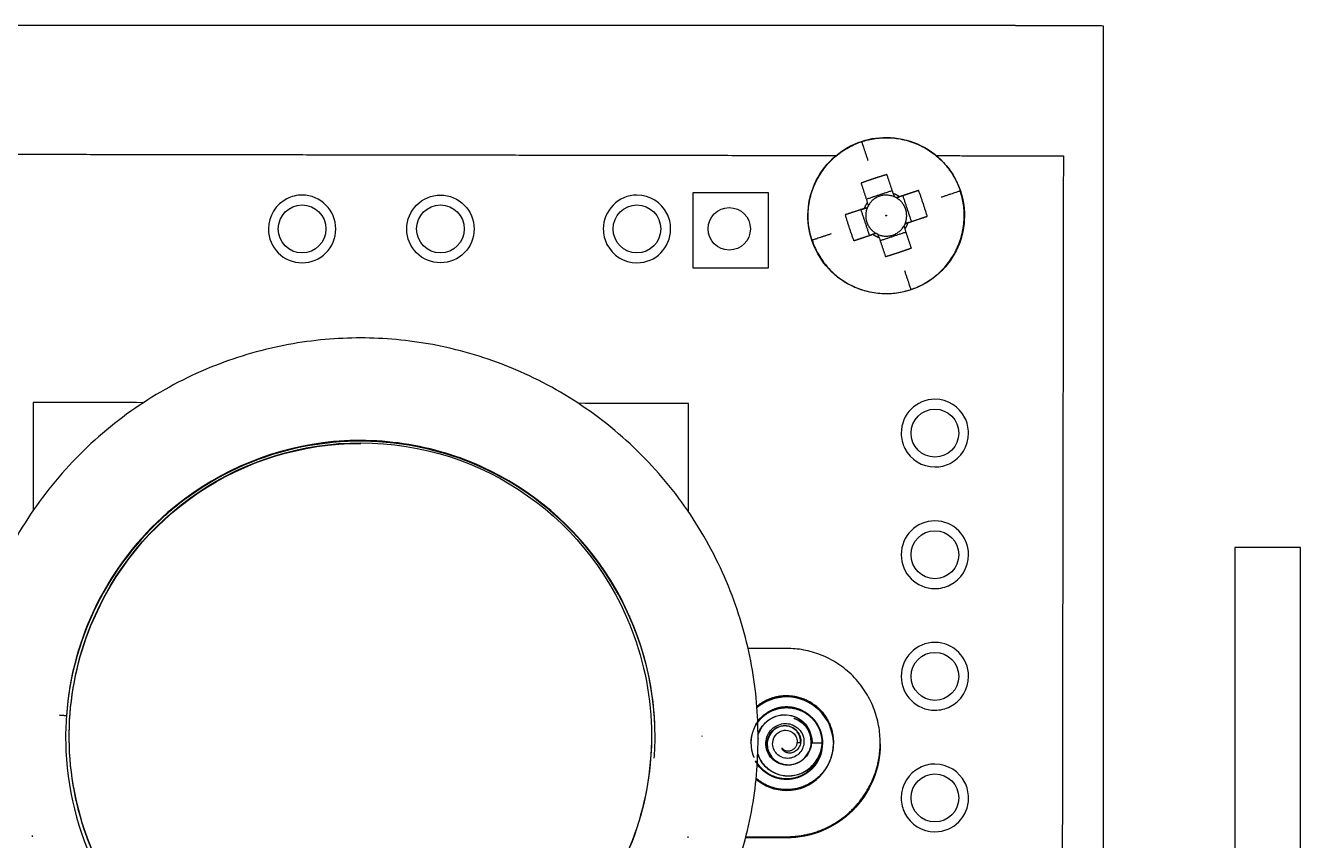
# Model space of a CAD drawing. Header units: millimetres. Extents: x 181 to 381, y 0 to 208.
# Drawn here: x 212.87 to 241.94, y 67.4 to 85.99 of the extents above; entities that cross this region are included whole.
import ezdxf

# ---------------------------------------------------------------- set-up
doc = ezdxf.new("R2010")
doc.units = ezdxf.units.MM
doc.layers.add('Make2D$可见线$曲线', color=7, linetype='Continuous', true_color=0x000000)

msp = doc.modelspace()

# ---------------------------------------------------------------- linework, layer by layer
at = {"layer": 'Make2D$可见线$曲线', "color": 18, "lineweight": -3, "true_color": 0x000000}
for points, degree in [([(235.439, 85.994), (220.497, 85.994), (205.555, 85.994)], 2), ([(237.439, 85.989), (237.439, 69.637), (237.439, 53.284)], 2), ([(209.583, 83.062), (220.467, 83.045), (231.351, 83.028)], 2), ([(233.63, 83.025), (235.081, 83.023), (236.532, 83.02)], 2), ([(236.532, 83.02), (236.511, 69.599), (236.491, 56.177)], 2), ([(219.176, 82.125), (219.051, 82.125), (218.934, 82.095), (218.83, 82.042)], 3), ([(228.086, 82.175), (228.086, 81.606), (228.086, 81.037), (228.086, 80.468)], 3), ([(229.809, 82.175), (229.234, 82.175), (228.66, 82.175), (228.086, 82.175)], 3), ([(229.809, 80.468), (229.809, 81.037), (229.809, 81.606), (229.809, 82.175)], 3), ([(232.039, 82.034), (232.039, 82.034), (232.039, 82.034)], 2), ([(232.04, 82.034), (232.335, 82.132), (232.63, 82.23)], 2), ([(232.654, 82.158), (232.662, 82.134), (232.67, 82.111), (232.678, 82.086)], 3), ([(232.87, 82.11), (232.798, 82.086), (232.725, 82.062)], 2), ([(232.725, 82.062), (232.75, 82.07), (232.773, 82.079), (232.796, 82.087)], 3), ([(233.233, 82.232), (233.051, 82.171), (232.87, 82.11)], 2), ([(232.87, 82.11), (232.968, 81.815), (233.066, 81.521)], 2), ([(231.919, 81.793), (231.737, 81.734), (231.556, 81.675)], 2), ([(231.919, 81.793), (231.991, 81.817), (232.063, 81.841)], 2), ([(232.114, 81.205), (232.016, 81.499), (231.919, 81.793)], 2), ([(231.993, 81.82), (232.016, 81.827), (232.039, 81.834), (232.063, 81.841)], 3), ([(232.087, 81.889), (232.079, 81.914), (232.071, 81.938), (232.064, 81.961)], 3), ([(232.898, 81.423), (232.906, 81.4), (232.914, 81.377), (232.921, 81.355)], 3), ([(232.922, 81.471), (232.994, 81.495), (233.066, 81.519)], 2), ([(232.992, 81.496), (232.969, 81.488), (232.946, 81.48), (232.922, 81.471)], 3), ([(233.066, 81.519), (233.248, 81.58), (233.429, 81.641)], 2), ([(231.752, 81.084), (231.934, 81.144), (232.115, 81.203)], 2), ([(232.26, 81.251), (232.187, 81.227), (232.115, 81.203)], 2), ([(232.26, 81.251), (232.235, 81.244), (232.212, 81.236), (232.189, 81.23)], 3), ([(232.331, 81.159), (232.323, 81.181), (232.315, 81.203), (232.307, 81.227)], 3), ([(232.946, 81.279), (232.651, 81.181), (232.356, 81.083)], 2), ([(228.086, 80.468), (228.66, 80.468), (229.234, 80.468), (229.809, 80.468)], 3), ([(215.558, 77.39), (214.721, 77.391), (213.883, 77.393), (213.046, 77.394)], 3), ([(227.986, 77.371), (227.149, 77.372), (226.311, 77.373), (225.474, 77.375)], 3), ([(234.286, 77.047), (234.159, 77.297), (233.901, 77.468), (233.603, 77.468)], 3), ([(216.108, 74.864), (216.085, 74.845), (216.063, 74.825), (216.041, 74.805)], 3), ([(216.108, 74.88), (216.108, 74.872), (216.108, 74.864)], 2), ([(241.939, 74.088), (241.189, 74.088), (240.439, 74.088)], 2), ([(240.439, 73.819), (240.439, 71.295), (240.439, 68.77)], 2), ([(241.939, 68.77), (241.939, 71.295), (241.939, 73.819)], 2), ([(230.225, 71.784), (229.784, 71.785), (229.344, 71.785)], 2), ([(229.567, 70.119), (229.643, 70.221), (229.741, 70.303), (229.853, 70.36)], 3), ([(229.567, 70.116), (229.643, 70.218), (229.741, 70.301), (229.853, 70.358)], 3), ([(213.802, 70.238), (213.787, 70.035), (213.781, 69.832), (213.785, 69.628)], 3), ([(228.292, 69.791), (228.292, 69.782), (228.292, 69.773)], 2), ([(230.757, 69.793), (230.769, 69.74), (230.774, 69.687), (230.771, 69.632)], 3), ([(230.945, 70.005), (231.005, 69.89), (231.038, 69.762), (231.039, 69.632)], 3), ([(230.945, 70.003), (230.946, 70), (230.948, 69.997), (230.949, 69.994)], 3), ([(230.968, 69.954), (231.013, 69.853), (231.037, 69.744), (231.039, 69.632)], 3), ([(227.206, 69.279), (227.217, 69.438), (227.223, 69.597), (227.224, 69.756)], 3), ([(229.574, 69.727), (229.574, 69.726), (229.574, 69.725)], 2), ([(230.113, 69.507), (230.113, 69.501), (230.117, 69.492), (230.124, 69.482)], 3), ([(230.135, 69.467), (230.132, 69.472), (230.128, 69.477), (230.124, 69.482)], 3), ([(230.461, 69.633), (230.461, 69.634), (230.462, 69.636), (230.462, 69.637)], 3), ([(230.462, 69.637), (230.499, 69.637), (230.537, 69.637)], 2), ([(230.803, 69.632), (230.919, 69.632), (231.034, 69.631)], 2), ([(231.039, 69.629), (231.039, 69.628), (231.039, 69.626), (231.039, 69.625)], 3), ([(231.039, 69.627), (231.039, 69.626), (231.039, 69.626), (231.039, 69.625)], 3), ([(230.679, 69.003), (230.684, 68.989), (230.691, 68.974), (230.698, 68.958)], 3), ([(230.746, 69.001), (230.748, 69.002), (230.749, 69.002), (230.75, 69.003)], 3), ([(230.845, 69.099), (230.845, 69.1), (230.846, 69.101), (230.846, 69.102)], 3), ([(233.603, 69.146), (233.478, 69.146), (233.36, 69.116), (233.256, 69.063)], 3), ([(234.286, 68.725), (234.159, 68.975), (233.901, 69.146), (233.603, 69.146)], 3), ([(240.439, 68.108), (240.439, 55.027), (240.439, 41.946)], 2), ([(241.939, 41.946), (241.939, 55.027), (241.939, 68.108)], 2), ([(213.031, 67.489), (213.031, 67.498), (213.031, 67.507), (213.031, 67.516)], 3), ([(227.971, 67.492), (227.971, 67.484), (227.971, 67.475), (227.971, 67.466)], 3), ([(230.219, 67.462), (229.909, 67.463), (229.599, 67.463), (229.288, 67.464)], 3), ([(229.295, 67.49), (229.603, 67.49), (229.911, 67.489), (230.219, 67.489)], 3)]:
    msp.add_open_spline(points, degree=degree, dxfattribs=at)
for points, weights in [([(235.439, 85.994), (237.439, 85.994), (237.439, 85.989)], [1, 0.707106781187, 1]), ([(231.932, 83.342), (233.619, 83.905), (234.182, 82.218)], [1, 0.707106781187, 1]), ([(230.803, 81.095), (230.244, 82.783), (231.932, 83.342)], [1, 0.707106781186, 1]), ([(231.932, 83.342), (231.945, 83.306), (232.075, 82.914)], [1, 0.816416885674, 1]), ([(232.509, 82.594), (232.36, 82.549), (232.213, 82.5)], [1, 0.999533641525, 1]), ([(232.654, 82.158), (232.581, 82.377), (232.509, 82.594)], [1, 0.999047478807, 0.999999999546]), ([(232.213, 82.5), (232.065, 82.451), (231.919, 82.398)], [1, 0.999533641525, 1]), ([(231.919, 82.398), (231.991, 82.181), (232.064, 81.961)], [1, 0.99904747858, 1]), ([(232.678, 82.086), (232.295, 82.251), (232.087, 81.889)], [1, 0.74642671367, 1]), ([(232.796, 82.087), (232.73, 82.133), (232.654, 82.158)], [1, 0.98858581064, 1]), ([(232.725, 82.062), (232.702, 82.075), (232.678, 82.086)], [1, 0.998360061828, 1]), ([(232.936, 81.804), (232.88, 81.973), (232.725, 82.062)], [1, 0.934458857754, 1]), ([(233.233, 82.232), (233.015, 82.16), (232.796, 82.087)], [1, 0.999047478807, 0.999999999546]), ([(233.053, 79.971), (234.741, 80.53), (234.182, 82.218)], [1, 0.707106781186, 1]), ([(233.429, 81.641), (233.339, 81.939), (233.233, 82.232)], [1, 0.998135001527, 0.999999999111]), ([(234.182, 82.218), (234.144, 82.206), (233.748, 82.075)], [1, 0.816416886144, 1]), ([(231.993, 81.82), (231.773, 81.747), (231.556, 81.675)], [0.999999999546, 0.999047478807, 1]), ([(232.064, 81.961), (232.018, 81.896), (231.993, 81.82)], [1, 0.98858581064, 1]), ([(232.063, 81.841), (231.993, 81.678), (232.049, 81.509)], [1, 0.934458857754, 1]), ([(232.087, 81.889), (232.074, 81.866), (232.063, 81.841)], [1, 0.998360061828, 1]), ([(232.922, 81.471), (232.992, 81.635), (232.936, 81.804)], [1, 0.934458857754, 1]), ([(231.556, 81.675), (231.646, 81.377), (231.752, 81.084)], [0.999999999111, 0.998135001527, 1]), ([(232.049, 81.509), (232.105, 81.34), (232.26, 81.251)], [1, 0.934458857754, 1]), ([(232.307, 81.227), (232.69, 81.062), (232.898, 81.423)], [1, 0.74642671367, 1]), ([(232.922, 81.471), (232.911, 81.447), (232.898, 81.423)], [1, 0.998360061828, 1]), ([(232.921, 81.355), (232.967, 81.42), (232.992, 81.496)], [1, 0.98858581064, 1]), ([(232.992, 81.496), (233.212, 81.569), (233.429, 81.641)], [0.999999999546, 0.999047478807, 1]), ([(231.237, 81.24), (230.841, 81.109), (230.803, 81.095)], [1, 0.816416886144, 1]), ([(231.752, 81.084), (231.97, 81.157), (232.189, 81.23)], [1, 0.999047478807, 0.999999999546]), ([(232.189, 81.23), (232.255, 81.183), (232.331, 81.159)], [1, 0.98858581064, 1]), ([(232.307, 81.227), (232.283, 81.238), (232.26, 81.251)], [1, 0.998360061828, 1]), ([(232.331, 81.159), (232.404, 80.939), (232.476, 80.722)], [1, 0.99904747858, 1]), ([(233.066, 80.918), (232.994, 81.135), (232.921, 81.355)], [1, 0.99904747858, 1]), ([(230.803, 81.095), (231.366, 79.408), (233.053, 79.971)], [1, 0.707106781187, 1]), ([(232.476, 80.722), (232.625, 80.767), (232.772, 80.816)], [1, 0.999533641525, 1]), ([(232.772, 80.816), (232.92, 80.865), (233.066, 80.918)], [1, 0.999533641525, 1]), ([(232.91, 80.402), (233.041, 80.009), (233.053, 79.971)], [1, 0.816416886144, 1]), ([(240.439, 74.088), (240.439, 74.088), (240.439, 73.819)], [1, 0.930347796207, 1]), ([(241.939, 73.819), (241.939, 74.088), (241.939, 74.088)], [1, 0.930347796207, 1]), ([(232.356, 69.633), (232.36, 71.78), (230.225, 71.784)], [1, 0.707115128497, 1]), ([(213.642, 70.266), (213.801, 70.254), (213.801, 70.254)], [1, 0.499337963766, 1]), ([(229.41, 69.615), (229.411, 69.448), (229.477, 69.295)], [0.998671210997, 0.968233230336, 0.977827767251]), ([(230.537, 69.637), (230.542, 69.637), (230.542, 69.637)], [1, 0.831469612299, 1]), ([(231.034, 69.632), (231.034, 69.632), (231.034, 69.631)], [0.997486144786, 0.99753718045, 0.997588334734]), ([(231.034, 69.631), (231.034, 69.632), (231.034, 69.632)], [0.998044722134, 0.997992943001, 0.99794128294]), ([(231.034, 69.631), (231.039, 69.631), (231.039, 69.631)], [1, 0.831469612303, 1]), ([(231.039, 69.631), (231.039, 69.631), (231.034, 69.631)], [0.999944886624, 0.831497173498, 1]), ([(230.836, 69.079), (230.732, 68.959), (230.591, 68.887)], [0.988536453704, 0.966796134016, 0.981389946766]), ([(240.439, 68.77), (240.439, 68.502), (240.439, 68.108)], [1, 0.930347808363, 1]), ([(241.939, 68.108), (241.939, 68.502), (241.939, 68.77)], [1, 0.930347808363, 1])]:
    msp.add_rational_spline(points, weights, degree=2, dxfattribs=at)
for points, knots in [([(230.799, 81.094), (230.728, 81.307), (230.698, 81.532), (230.711, 81.757), (230.724, 82), (230.788, 82.238), (230.897, 82.456), (231.006, 82.674), (231.159, 82.867), (231.346, 83.024), (231.518, 83.169), (231.716, 83.279), (231.93, 83.35), (232.143, 83.421), (232.368, 83.451), (232.593, 83.438), (232.836, 83.425), (233.074, 83.361), (233.292, 83.252), (233.51, 83.143), (233.703, 82.99), (233.86, 82.803), (234.005, 82.631), (234.115, 82.433), (234.186, 82.219)], [0, 0, 0, 0, 0.676776, 0.676776, 0.676776, 1.410823, 1.410823, 1.410823, 2.14487, 2.14487, 2.14487, 2.821646, 2.821646, 2.821646, 3.498421, 3.498421, 3.498421, 4.232468, 4.232468, 4.232468, 4.966516, 4.966516, 4.966516, 5.643291, 5.643291, 5.643291, 5.643291]), ([(218.83, 82.042), (218.58, 81.914), (218.408, 81.653), (218.408, 81.352), (218.408, 80.926), (218.752, 80.58), (219.176, 80.58), (219.6, 80.58), (219.944, 80.926), (219.944, 81.352), (219.944, 81.779), (219.6, 82.125), (219.176, 82.125)], [0.367387, 0.367387, 0.367387, 0.367387, 1.250011, 1.250011, 1.250011, 2.500022, 2.500022, 2.500022, 3.750033, 3.750033, 3.750033, 5.000044, 5.000044, 5.000044, 5.000044]), ([(222.33, 82.125), (221.906, 82.125), (221.562, 81.779), (221.562, 81.352), (221.562, 80.926), (221.906, 80.58), (222.33, 80.58), (222.754, 80.58), (223.098, 80.926), (223.098, 81.352), (223.098, 81.779), (222.754, 82.125), (222.33, 82.125)], [0, 0, 0, 0, 1.250011, 1.250011, 1.250011, 2.500022, 2.500022, 2.500022, 3.750033, 3.750033, 3.750033, 5.000044, 5.000044, 5.000044, 5.000044]), ([(227.494, 81.704), (227.367, 81.954), (227.109, 82.125), (226.811, 82.125), (226.387, 82.125), (226.043, 81.779), (226.043, 81.352), (226.043, 81.225), (226.073, 81.106), (226.127, 81)], [-0.878604, -0.878604, -0.878604, -0.878604, 0, 0, 0, 1.250011, 1.250011, 1.250011, 1.621418, 1.621418, 1.621418, 1.621418]), ([(234.186, 82.219), (234.257, 82.006), (234.287, 81.781), (234.274, 81.557), (234.261, 81.313), (234.197, 81.075), (234.088, 80.857), (233.979, 80.639), (233.826, 80.446), (233.639, 80.289), (233.467, 80.144), (233.269, 80.034), (233.055, 79.963), (232.842, 79.892), (232.617, 79.862), (232.393, 79.875), (232.149, 79.888), (231.911, 79.952), (231.693, 80.061), (231.475, 80.17), (231.282, 80.323), (231.125, 80.51), (230.98, 80.682), (230.87, 80.88), (230.799, 81.094)], [0, 0, 0, 0, 0.676776, 0.676776, 0.676776, 1.410823, 1.410823, 1.410823, 2.14487, 2.14487, 2.14487, 2.821646, 2.821646, 2.821646, 3.498421, 3.498421, 3.498421, 4.232468, 4.232468, 4.232468, 4.966516, 4.966516, 4.966516, 5.643291, 5.643291, 5.643291, 5.643291]), ([(219.176, 81.9), (218.876, 81.9), (218.632, 81.654), (218.632, 81.352), (218.632, 81.05), (218.876, 80.805), (219.176, 80.805), (219.476, 80.805), (219.72, 81.05), (219.72, 81.352), (219.72, 81.654), (219.476, 81.9), (219.176, 81.9)], [0, 0, 0, 0, 0.885748, 0.885748, 0.885748, 1.771496, 1.771496, 1.771496, 2.657244, 2.657244, 2.657244, 3.542992, 3.542992, 3.542992, 3.542992]), ([(222.33, 81.9), (222.03, 81.9), (221.786, 81.654), (221.786, 81.352), (221.786, 81.05), (222.03, 80.805), (222.33, 80.805), (222.63, 80.805), (222.874, 81.05), (222.874, 81.352), (222.874, 81.654), (222.63, 81.9), (222.33, 81.9)], [0, 0, 0, 0, 0.885748, 0.885748, 0.885748, 1.771496, 1.771496, 1.771496, 2.657244, 2.657244, 2.657244, 3.542992, 3.542992, 3.542992, 3.542992]), ([(226.127, 81), (226.254, 80.751), (226.513, 80.58), (226.811, 80.58), (227.234, 80.58), (227.578, 80.926), (227.578, 81.352), (227.578, 81.479), (227.548, 81.599), (227.494, 81.704)], [1.621418, 1.621418, 1.621418, 1.621418, 2.500022, 2.500022, 2.500022, 3.750033, 3.750033, 3.750033, 4.12144, 4.12144, 4.12144, 4.12144]), ([(226.811, 81.9), (226.51, 81.9), (226.267, 81.654), (226.267, 81.352), (226.267, 81.05), (226.51, 80.805), (226.811, 80.805), (227.111, 80.805), (227.354, 81.05), (227.354, 81.352), (227.354, 81.654), (227.111, 81.9), (226.811, 81.9)], [0, 0, 0, 0, 0.885748, 0.885748, 0.885748, 1.771496, 1.771496, 1.771496, 2.657244, 2.657244, 2.657244, 3.542992, 3.542992, 3.542992, 3.542992]), ([(228.433, 81.355), (228.433, 81.088), (228.649, 80.871), (228.914, 80.871), (229.18, 80.871), (229.395, 81.088), (229.395, 81.355), (229.395, 81.622), (229.18, 81.839), (228.914, 81.839), (228.649, 81.839), (228.433, 81.622), (228.433, 81.355)], [0, 0, 0, 0, 0.782679, 0.782679, 0.782679, 1.565358, 1.565358, 1.565358, 2.348038, 2.348038, 2.348038, 3.130717, 3.130717, 3.130717, 3.130717]), ([(213.046, 77.394), (213.046, 77.322), (213.046, 77.251), (213.046, 77.179), (213.045, 76.429), (213.044, 75.679), (213.042, 74.929)], [20.794573, 20.794573, 20.794573, 20.794573, 20.994573, 20.994573, 20.994573, 23.090065, 23.090065, 23.090065, 23.090065]), ([(227.982, 74.904), (227.983, 75.655), (227.985, 76.405), (227.986, 77.156), (227.986, 77.227), (227.986, 77.299), (227.986, 77.371)], [11.903115, 11.903115, 11.903115, 11.903115, 13.999949, 13.999949, 13.999949, 14.199949, 14.199949, 14.199949, 14.199949]), ([(233.603, 77.468), (233.179, 77.468), (232.835, 77.122), (232.835, 76.695), (232.835, 76.569), (232.865, 76.449), (232.919, 76.344)], [0, 0, 0, 0, 1.250011, 1.250011, 1.250011, 1.621418, 1.621418, 1.621418, 1.621418]), ([(233.603, 77.243), (233.302, 77.243), (233.059, 76.998), (233.059, 76.695), (233.059, 76.393), (233.302, 76.148), (233.603, 76.148), (233.903, 76.148), (234.147, 76.393), (234.147, 76.695), (234.147, 76.998), (233.903, 77.243), (233.603, 77.243)], [0, 0, 0, 0, 0.885748, 0.885748, 0.885748, 1.771496, 1.771496, 1.771496, 2.657244, 2.657244, 2.657244, 3.542992, 3.542992, 3.542992, 3.542992]), ([(233.949, 76.006), (234.199, 76.133), (234.37, 76.394), (234.37, 76.695), (234.37, 76.822), (234.34, 76.942), (234.286, 77.047)], [2.867409, 2.867409, 2.867409, 2.867409, 3.750033, 3.750033, 3.750033, 4.12144, 4.12144, 4.12144, 4.12144]), ([(214.209, 67.666), (213.703, 69.188), (213.758, 70.831), (215.386, 74.84), (217.808, 76.476), (220.514, 76.474)], [40.435415, 40.435415, 40.435415, 40.435415, 44.968733, 44.968733, 52.668739, 52.668739, 52.668739, 52.668739]), ([(214.208, 67.654), (213.703, 69.176), (213.758, 70.819), (215.386, 74.827), (217.807, 76.464), (220.514, 76.461)], [40.435415, 40.435415, 40.435415, 40.435415, 44.968733, 44.968733, 52.668739, 52.668739, 52.668739, 52.668739]), ([(227.224, 69.756), (227.228, 71.011), (226.516, 73.52), (224.092, 75.737), (221.627, 76.528), (218.975, 76.587), (217.099, 75.746), (216.108, 74.881), (214.771, 73.728), (213.921, 72.021), (213.802, 70.254)], [20.549731, 20.549731, 20.549731, 20.549731, 24.11291, 27.676089, 29.54957, 31.423051, 35.170012, 35.170012, 35.170012, 40.196165, 40.196165, 40.196165, 40.196165]), ([(220.514, 76.474), (223.314, 76.471), (225.782, 74.727), (227.306, 70.517), (227.271, 68.793), (224.307, 61.523), (216.159, 61.793), (214.209, 67.666)], [12.233324, 12.233324, 12.233324, 12.233324, 19.678115, 19.678115, 24.072632, 24.072632, 40.435415, 40.435415, 40.435415, 40.435415]), ([(227.221, 69.938), (227.202, 70.664), (226.915, 72.176), (225.742, 74.205), (223.897, 75.751), (221.497, 76.606), (218.79, 76.494), (216.986, 75.597), (216.187, 74.933), (216.108, 74.864)], [20.087573, 20.087573, 20.087573, 20.087573, 22.08552, 24.265061, 26.444602, 28.624143, 31.202417, 33.78069, 34.069178, 34.069178, 34.069178, 34.069178]), ([(232.919, 76.344), (233.046, 76.094), (233.305, 75.923), (233.603, 75.923), (233.727, 75.923), (233.845, 75.953), (233.949, 76.006)], [1.621418, 1.621418, 1.621418, 1.621418, 2.500022, 2.500022, 2.500022, 2.867409, 2.867409, 2.867409, 2.867409]), ([(216.041, 74.805), (215.445, 74.272), (214.359, 72.883), (213.867, 71.173), (213.802, 70.238)], [34.151297, 34.151297, 34.151297, 34.151297, 36.358964, 38.937237, 38.937237, 38.937237, 38.937237]), ([(233.603, 74.694), (233.179, 74.694), (232.835, 74.348), (232.835, 73.921), (232.835, 73.495), (233.179, 73.149), (233.603, 73.149), (233.727, 73.149), (233.845, 73.179), (233.949, 73.232)], [0, 0, 0, 0, 1.250011, 1.250011, 1.250011, 2.500022, 2.500022, 2.500022, 2.867409, 2.867409, 2.867409, 2.867409]), ([(233.603, 74.469), (233.302, 74.469), (233.059, 74.224), (233.059, 73.921), (233.059, 73.619), (233.302, 73.374), (233.603, 73.374), (233.903, 73.374), (234.147, 73.619), (234.147, 73.921), (234.147, 74.224), (233.903, 74.469), (233.603, 74.469)], [0, 0, 0, 0, 0.885748, 0.885748, 0.885748, 1.771496, 1.771496, 1.771496, 2.657244, 2.657244, 2.657244, 3.542992, 3.542992, 3.542992, 3.542992]), ([(233.949, 73.232), (234.199, 73.359), (234.37, 73.62), (234.37, 73.921), (234.37, 74.348), (234.027, 74.694), (233.603, 74.694)], [2.867409, 2.867409, 2.867409, 2.867409, 3.750033, 3.750033, 3.750033, 5.000044, 5.000044, 5.000044, 5.000044]), ([(233.603, 71.92), (233.179, 71.92), (232.835, 71.574), (232.835, 71.147), (232.835, 70.721), (233.179, 70.375), (233.603, 70.375), (233.727, 70.375), (233.845, 70.405), (233.949, 70.458)], [0, 0, 0, 0, 1.250011, 1.250011, 1.250011, 2.500022, 2.500022, 2.500022, 2.867409, 2.867409, 2.867409, 2.867409]), ([(233.949, 70.458), (234.199, 70.585), (234.37, 70.846), (234.37, 71.147), (234.37, 71.574), (234.027, 71.92), (233.603, 71.92)], [2.867409, 2.867409, 2.867409, 2.867409, 3.750033, 3.750033, 3.750033, 5.000044, 5.000044, 5.000044, 5.000044]), ([(233.603, 71.695), (233.302, 71.695), (233.059, 71.45), (233.059, 71.147), (233.059, 70.845), (233.302, 70.6), (233.603, 70.6), (233.903, 70.6), (234.147, 70.845), (234.147, 71.147), (234.147, 71.45), (233.903, 71.695), (233.603, 71.695)], [0, 0, 0, 0, 0.885748, 0.885748, 0.885748, 1.771496, 1.771496, 1.771496, 2.657244, 2.657244, 2.657244, 3.542992, 3.542992, 3.542992, 3.542992]), ([(231.289, 69.635), (231.28, 70.22), (230.807, 70.692), (230.224, 70.693), (229.967, 70.693), (229.731, 70.602), (229.547, 70.45)], [0.017834, 0.017834, 0.017834, 0.017834, 1.737739, 1.737739, 1.737739, 2.494589, 2.494589, 2.494589, 2.494589]), ([(231.289, 69.635), (231.276, 70.216), (230.804, 70.683), (230.224, 70.684), (229.967, 70.684), (229.732, 70.593), (229.548, 70.442)], [0.0265, 0.0265, 0.0265, 0.0265, 1.737736, 1.737736, 1.737736, 2.493634, 2.493634, 2.493634, 2.493634]), ([(231.289, 69.635), (231.272, 70.213), (230.802, 70.676), (230.224, 70.677), (229.968, 70.677), (229.732, 70.587), (229.548, 70.436)], [0.033123, 0.033123, 0.033123, 0.033123, 1.737736, 1.737736, 1.737736, 2.493307, 2.493307, 2.493307, 2.493307]), ([(229.513, 70.03), (229.527, 70.056), (229.544, 70.081), (229.561, 70.106), (229.638, 70.211), (229.738, 70.297), (229.853, 70.355)], [8.3496936, 8.3496936, 8.3496936, 8.3496936, 8.440888, 8.440888, 8.440888, 8.837926, 8.837926, 8.837926, 8.837926]), ([(229.513, 70.028), (229.528, 70.054), (229.544, 70.079), (229.561, 70.103), (229.638, 70.209), (229.738, 70.294), (229.853, 70.353)], [3.0749573, 3.0749573, 3.0749573, 3.0749573, 3.1660438, 3.1660438, 3.1660438, 3.5630818, 3.5630818, 3.5630818, 3.5630818]), ([(229.567, 70.121), (229.668, 70.257), (229.809, 70.359), (229.97, 70.412), (230.135, 70.465), (230.311, 70.465), (230.475, 70.411), (230.64, 70.357), (230.783, 70.252), (230.884, 70.112), (230.984, 69.972), (231.039, 69.804), (231.039, 69.632)], [24.274646, 24.274646, 24.274646, 24.274646, 24.792471, 24.792471, 24.792471, 25.318551, 25.318551, 25.318551, 25.845603, 25.845603, 25.845603, 26.370838, 26.370838, 26.370838, 26.370838]), ([(230.313, 70.444), (230.368, 70.438), (230.422, 70.426), (230.475, 70.409), (230.64, 70.355), (230.783, 70.25), (230.884, 70.11), (230.984, 69.97), (231.038, 69.803), (231.039, 69.632)], [19.873401, 19.873401, 19.873401, 19.873401, 20.043706, 20.043706, 20.043706, 20.570759, 20.570759, 20.570759, 21.093338, 21.093338, 21.093338, 21.093338]), ([(230.313, 70.442), (230.368, 70.435), (230.422, 70.424), (230.475, 70.406), (230.64, 70.352), (230.783, 70.247), (230.884, 70.107), (230.983, 69.968), (231.038, 69.802), (231.039, 69.632)], [14.598557, 14.598557, 14.598557, 14.598557, 14.768862, 14.768862, 14.768862, 15.295915, 15.295915, 15.295915, 15.816065, 15.816065, 15.816065, 15.816065]), ([(230.313, 70.439), (230.368, 70.433), (230.422, 70.421), (230.475, 70.403), (230.64, 70.35), (230.783, 70.245), (230.884, 70.104), (230.901, 70.081), (230.916, 70.057), (230.93, 70.032)], [9.3237126, 9.3237126, 9.3237126, 9.3237126, 9.4940181, 9.4940181, 9.4940181, 10.0210707, 10.0210707, 10.0210707, 10.1089587, 10.1089587, 10.1089587, 10.1089587]), ([(230.313, 70.436), (230.368, 70.43), (230.422, 70.418), (230.475, 70.401), (230.64, 70.347), (230.783, 70.242), (230.884, 70.102), (230.9, 70.079), (230.915, 70.057), (230.928, 70.033)], [4.0488684, 4.0488684, 4.0488684, 4.0488684, 4.2191739, 4.2191739, 4.2191739, 4.7462265, 4.7462265, 4.7462265, 4.8297495, 4.8297495, 4.8297495, 4.8297495]), ([(229.574, 69.845), (229.581, 69.862), (229.588, 69.879), (229.596, 69.896), (229.635, 69.975), (229.688, 70.047), (229.754, 70.106), (229.819, 70.163), (229.894, 70.207), (229.975, 70.236), (230.054, 70.263), (230.139, 70.275), (230.223, 70.269), (230.304, 70.264), (230.385, 70.242), (230.458, 70.206), (230.53, 70.171), (230.594, 70.121), (230.646, 70.061), (230.698, 70.002), (230.737, 69.933), (230.762, 69.859), (230.786, 69.787), (230.796, 69.71), (230.79, 69.634), (230.785, 69.56), (230.765, 69.487), (230.732, 69.421), (230.7, 69.357), (230.656, 69.299), (230.601, 69.252), (230.549, 69.207), (230.487, 69.171), (230.421, 69.15), (230.357, 69.129), (230.288, 69.12), (230.221, 69.126), (230.156, 69.131), (230.091, 69.149), (230.033, 69.18), (229.977, 69.209), (229.926, 69.249), (229.885, 69.298), (229.845, 69.345), (229.815, 69.401), (229.797, 69.46), (229.779, 69.517), (229.772, 69.577), (229.777, 69.637)], [2.633337, 2.633337, 2.633337, 2.633337, 2.690009, 2.690009, 2.690009, 2.958502, 2.958502, 2.958502, 3.220316, 3.220316, 3.220316, 3.475695, 3.475695, 3.475695, 3.725071, 3.725071, 3.725071, 3.968802, 3.968802, 3.968802, 4.206974, 4.206974, 4.206974, 4.439365, 4.439365, 4.439365, 4.665595, 4.665595, 4.665595, 4.885355, 4.885355, 4.885355, 5.098584, 5.098584, 5.098584, 5.305496, 5.305496, 5.305496, 5.506444, 5.506444, 5.506444, 5.701711, 5.701711, 5.701711, 5.891353, 5.891353, 5.891353, 6.075186, 6.075186, 6.075186, 6.075186]), ([(229.782, 69.637), (229.777, 69.579), (229.783, 69.519), (229.819, 69.404), (229.849, 69.349), (229.928, 69.254), (229.978, 69.214), (230.092, 69.155), (230.155, 69.136), (230.287, 69.126), (230.354, 69.133), (230.483, 69.176), (230.545, 69.21), (230.651, 69.302), (230.695, 69.359), (230.76, 69.488), (230.78, 69.56), (230.791, 69.708), (230.781, 69.785), (230.733, 69.929), (230.694, 69.998), (230.592, 70.116), (230.528, 70.166), (230.384, 70.237), (230.305, 70.259), (230.141, 70.269), (230.057, 70.258), (229.898, 70.203), (229.823, 70.16), (229.693, 70.045), (229.64, 69.974), (229.591, 69.873), (229.582, 69.852), (229.574, 69.83)], [0, 0, 0, 0, 0.60564, 0.60564, 1.211279, 1.211279, 1.816919, 1.816919, 2.422559, 2.422559, 3.028199, 3.028199, 3.633838, 3.633838, 4.239478, 4.239478, 4.845118, 4.845118, 5.450757, 5.450757, 6.056397, 6.056397, 6.662037, 6.662037, 7.267677, 7.267677, 7.873316, 7.873316, 8.478956, 8.478956, 9.084596, 9.084596, 9.241778, 9.241778, 9.241778, 9.241778]), ([(229.75, 69.635), (229.753, 69.693), (229.766, 69.749), (229.813, 69.854), (229.846, 69.902), (229.927, 69.982), (229.975, 70.015), (230.08, 70.059), (230.137, 70.071), (230.203, 70.071), (230.213, 70.071), (230.222, 70.07)], [-3.39227, -3.39227, -3.39227, -3.39227, -2.968236, -2.968236, -2.544202, -2.544202, -2.120168, -2.120168, -1.696135, -1.696135, -1.624283, -1.624283, -1.624283, -1.624283]), ([(230.222, 70.07), (230.269, 70.068), (230.316, 70.057), (230.412, 70.018), (230.46, 69.985), (230.539, 69.904), (230.571, 69.855), (230.611, 69.749), (230.62, 69.692), (230.616, 69.635)], [-1.624283, -1.624283, -1.624283, -1.624283, -1.272101, -1.272101, -0.848067, -0.848067, -0.424034, -0.424034, 0, 0, 0, 0]), ([(230.385, 70.192), (230.429, 70.178), (230.471, 70.159), (230.541, 70.116), (230.57, 70.094), (230.623, 70.045), (230.646, 70.018), (230.71, 69.93), (230.741, 69.864), (230.757, 69.793)], [0.730802, 0.730802, 0.730802, 0.730802, 1.072261, 1.072261, 1.340327, 1.340327, 1.608392, 1.608392, 2.144522, 2.144522, 2.144522, 2.144522]), ([(229.777, 69.637), (229.788, 69.75), (229.843, 69.858), (229.93, 69.931), (229.971, 69.965), (230.019, 69.991), (230.07, 70.007), (230.119, 70.021), (230.171, 70.027), (230.222, 70.021), (230.318, 70.011), (230.41, 69.962), (230.47, 69.886), (230.525, 69.817), (230.553, 69.725), (230.542, 69.637)], [0, 0, 0, 0, 0.355516, 0.355516, 0.355516, 0.520558, 0.520558, 0.520558, 0.679432, 0.679432, 0.679432, 0.985217, 0.985217, 0.985217, 1.26774, 1.26774, 1.26774, 1.26774]), ([(230.537, 69.637), (230.547, 69.72), (230.523, 69.811), (230.41, 69.955), (230.321, 70.006), (230.173, 70.021), (230.121, 70.017), (230.023, 69.987), (229.975, 69.962), (229.851, 69.859), (229.793, 69.753), (229.782, 69.637)], [-3.041365, -3.041365, -3.041365, -3.041365, -2.281023, -2.281023, -1.520682, -1.520682, -1.140512, -1.140512, -0.760341, -0.760341, 0, 0, 0, 0]), ([(229.905, 69.637), (229.91, 69.712), (229.943, 69.783), (230.023, 69.861), (230.054, 69.882), (230.122, 69.91), (230.159, 69.918), (230.268, 69.919), (230.342, 69.889), (230.417, 69.81), (230.437, 69.778), (230.461, 69.71), (230.465, 69.673), (230.462, 69.637)], [-2.2836, -2.2836, -2.2836, -2.2836, -1.7127, -1.7127, -1.42725, -1.42725, -1.1418, -1.1418, -0.5709, -0.5709, -0.28545, -0.28545, 0, 0, 0, 0]), ([(213.785, 69.628), (213.803, 68.613), (214.19, 67.055), (215.063, 65.742), (215.421, 65.325)], [0.558413, 0.558413, 0.558413, 0.558413, 3.350274, 4.867507, 4.867507, 4.867507, 4.867507]), ([(227.138, 69.581), (227.114, 68.784), (226.949, 67.991), (224.306, 61.51), (216.159, 61.781), (214.208, 67.654)], [21.933103, 21.933103, 21.933103, 21.933103, 24.072632, 24.072632, 40.435415, 40.435415, 40.435415, 40.435415]), ([(231.039, 69.631), (231.039, 69.63), (231.039, 69.629), (231.039, 69.629), (231.039, 69.455), (230.984, 69.286), (230.882, 69.146), (230.781, 69.006), (230.638, 68.901), (230.473, 68.848), (230.309, 68.795), (230.132, 68.795), (229.968, 68.849), (229.804, 68.903), (229.661, 69.008), (229.56, 69.149), (229.543, 69.171), (229.528, 69.195), (229.515, 69.219)], [26.372388, 26.372388, 26.372388, 26.372388, 26.374221, 26.374221, 26.374221, 26.902833, 26.902833, 26.902833, 27.429878, 27.429878, 27.429878, 27.955958, 27.955958, 27.955958, 28.483016, 28.483016, 28.483016, 28.567725, 28.567725, 28.567725, 28.567725]), ([(231.039, 69.624), (231.039, 69.624), (231.039, 69.624), (231.039, 69.624), (231.039, 69.45), (230.984, 69.281), (230.882, 69.141), (230.781, 69.001), (230.638, 68.896), (230.473, 68.843), (230.309, 68.789), (230.132, 68.79), (229.968, 68.844), (229.804, 68.898), (229.661, 69.003), (229.56, 69.143), (229.544, 69.165), (229.53, 69.188), (229.516, 69.21)], [15.823965, 15.823965, 15.823965, 15.823965, 15.824533, 15.824533, 15.824533, 16.353145, 16.353145, 16.353145, 16.880189, 16.880189, 16.880189, 17.40627, 17.40627, 17.40627, 17.933328, 17.933328, 17.933328, 18.014621, 18.014621, 18.014621, 18.014621]), ([(231.039, 69.624), (231.038, 69.451), (230.984, 69.283), (230.882, 69.143), (230.781, 69.003), (230.638, 68.899), (230.473, 68.845), (230.309, 68.792), (230.132, 68.792), (229.968, 68.846), (229.804, 68.901), (229.661, 69.006), (229.56, 69.146), (229.545, 69.167), (229.53, 69.189), (229.517, 69.211)], [21.101449, 21.101449, 21.101449, 21.101449, 21.627989, 21.627989, 21.627989, 22.155034, 22.155034, 22.155034, 22.681114, 22.681114, 22.681114, 23.208172, 23.208172, 23.208172, 23.287134, 23.287134, 23.287134, 23.287134]), ([(229.527, 68.804), (229.713, 68.643), (229.955, 68.546), (230.22, 68.545), (230.807, 68.544), (231.283, 69.019), (231.289, 69.608)], [4.431782, 4.431782, 4.431782, 4.431782, 5.213214, 5.213214, 5.213214, 6.941854, 6.941854, 6.941854, 6.941854]), ([(231.039, 69.624), (231.039, 69.622), (231.039, 69.62), (231.039, 69.618), (231.039, 69.445), (230.984, 69.276), (230.882, 69.135), (230.781, 68.995), (230.638, 68.891), (230.473, 68.838), (230.309, 68.784), (230.132, 68.785), (229.968, 68.839), (229.804, 68.893), (229.661, 68.998), (229.56, 69.138), (229.558, 69.14), (229.557, 69.143), (229.555, 69.145)], [5.26903, 5.26903, 5.26903, 5.26903, 5.274844, 5.274844, 5.274844, 5.803457, 5.803457, 5.803457, 6.330501, 6.330501, 6.330501, 6.856581, 6.856581, 6.856581, 7.38364, 7.38364, 7.38364, 7.391586, 7.391586, 7.391586, 7.391586]), ([(231.039, 69.624), (231.039, 69.623), (231.039, 69.622), (231.039, 69.621), (231.039, 69.448), (230.984, 69.278), (230.882, 69.138), (230.781, 68.998), (230.638, 68.894), (230.473, 68.84), (230.309, 68.787), (230.132, 68.787), (229.968, 68.841), (229.804, 68.895), (229.661, 69), (229.56, 69.141), (229.558, 69.143), (229.557, 69.145), (229.555, 69.147)], [10.546529, 10.546529, 10.546529, 10.546529, 10.549688, 10.549688, 10.549688, 11.078301, 11.078301, 11.078301, 11.605345, 11.605345, 11.605345, 12.131425, 12.131425, 12.131425, 12.658484, 12.658484, 12.658484, 12.666141, 12.666141, 12.666141, 12.666141]), ([(231.039, 69.616), (231.039, 69.442), (230.984, 69.273), (230.882, 69.133), (230.781, 68.993), (230.638, 68.888), (230.473, 68.835), (230.309, 68.782), (230.132, 68.782), (229.968, 68.836), (229.804, 68.89), (229.661, 68.995), (229.56, 69.136), (229.558, 69.138), (229.557, 69.14), (229.555, 69.142)], [0, 0, 0, 0, 0.528613, 0.528613, 0.528613, 1.055657, 1.055657, 1.055657, 1.581737, 1.581737, 1.581737, 2.108795, 2.108795, 2.108795, 2.117032, 2.117032, 2.117032, 2.117032]), ([(229.567, 69.376), (229.569, 69.372), (229.57, 69.368), (229.602, 69.276), (229.65, 69.194), (229.775, 69.052), (229.853, 68.993), (230.026, 68.909), (230.122, 68.884), (230.319, 68.873), (230.419, 68.887), (230.608, 68.954), (230.697, 69.007), (230.849, 69.145), (230.912, 69.23), (231.002, 69.42), (231.029, 69.524), (231.034, 69.631)], [10.267776, 10.267776, 10.267776, 10.267776, 10.295875, 10.295875, 10.901515, 10.901515, 11.507155, 11.507155, 12.112794, 12.112794, 12.718434, 12.718434, 13.324074, 13.324074, 13.929714, 13.929714, 14.535353, 14.535353, 14.535353, 14.535353]), ([(231.039, 69.631), (231.034, 69.525), (231.008, 69.419), (230.962, 69.323), (230.917, 69.228), (230.854, 69.143), (230.777, 69.073), (230.701, 69.004), (230.612, 68.95), (230.516, 68.916), (230.421, 68.883), (230.32, 68.868), (230.221, 68.873), (230.123, 68.879), (230.026, 68.904), (229.938, 68.946), (229.851, 68.988), (229.773, 69.047), (229.709, 69.119), (229.646, 69.19), (229.598, 69.273), (229.567, 69.362)], [0, 0, 0, 0, 0.324088, 0.324088, 0.324088, 0.641497, 0.641497, 0.641497, 0.952099, 0.952099, 0.952099, 1.256169, 1.256169, 1.256169, 1.554217, 1.554217, 1.554217, 1.846679, 1.846679, 1.846679, 2.133494, 2.133494, 2.133494, 2.133494]), ([(230.418, 69.149), (230.364, 69.13), (230.307, 69.12), (230.184, 69.119), (230.116, 69.132), (229.993, 69.183), (229.936, 69.221), (229.866, 69.293), (229.844, 69.319), (229.808, 69.376), (229.793, 69.406), (229.757, 69.5), (229.746, 69.567), (229.75, 69.635)], [-2.404794, -2.404794, -2.404794, -2.404794, -1.98216, -1.98216, -1.48662, -1.48662, -0.99108, -0.99108, -0.74331, -0.74331, -0.49554, -0.49554, 0, 0, 0, 0]), ([(230.616, 69.635), (230.61, 69.54), (230.57, 69.449), (230.468, 69.35), (230.429, 69.323), (230.342, 69.287), (230.296, 69.277), (230.203, 69.277), (230.156, 69.286), (230.07, 69.321), (230.03, 69.348), (229.965, 69.415), (229.94, 69.455), (229.908, 69.542), (229.901, 69.59), (229.905, 69.637)], [-2.834724, -2.834724, -2.834724, -2.834724, -2.126043, -2.126043, -1.771703, -1.771703, -1.417362, -1.417362, -1.063022, -1.063022, -0.708681, -0.708681, -0.354341, -0.354341, 0, 0, 0, 0]), ([(230.14, 69.484), (230.138, 69.485), (230.137, 69.487), (230.135, 69.488), (230.134, 69.49), (230.132, 69.491), (230.13, 69.493), (230.127, 69.496), (230.124, 69.499), (230.12, 69.503), (230.119, 69.504), (230.118, 69.505), (230.117, 69.506), (230.117, 69.506), (230.116, 69.506), (230.116, 69.507)], [0, 0, 0, 0, 0.0217656, 0.0217656, 0.0217656, 0.0434481, 0.0434481, 0.0434481, 0.0844713, 0.0844713, 0.0844713, 0.0959574, 0.0959574, 0.0959574, 0.1000799, 0.1000799, 0.1000799, 0.1000799]), ([(230.542, 69.637), (230.536, 69.598), (230.523, 69.56), (230.503, 69.526), (230.494, 69.51), (230.483, 69.495), (230.471, 69.481), (230.459, 69.468), (230.445, 69.455), (230.431, 69.445), (230.417, 69.435), (230.402, 69.426), (230.387, 69.419), (230.372, 69.412), (230.357, 69.407), (230.341, 69.403), (230.326, 69.399), (230.31, 69.397), (230.295, 69.397), (230.28, 69.396), (230.265, 69.397), (230.251, 69.4), (230.237, 69.402), (230.224, 69.406), (230.211, 69.411), (230.2, 69.416), (230.188, 69.422), (230.178, 69.429), (230.168, 69.435), (230.158, 69.443), (230.15, 69.451), (230.145, 69.456), (230.14, 69.462), (230.135, 69.467)], [0, 0, 0, 0, 0.1269132, 0.1269132, 0.1269132, 0.186968, 0.186968, 0.186968, 0.2455, 0.2455, 0.2455, 0.3015488, 0.3015488, 0.3015488, 0.3549001, 0.3549001, 0.3549001, 0.4058753, 0.4058753, 0.4058753, 0.4547394, 0.4547394, 0.4547394, 0.5007046, 0.5007046, 0.5007046, 0.5438361, 0.5438361, 0.5438361, 0.5842636, 0.5842636, 0.5842636, 0.608999, 0.608999, 0.608999, 0.608999]), ([(230.461, 69.633), (230.46, 69.623), (230.458, 69.612), (230.455, 69.602), (230.453, 69.593), (230.449, 69.583), (230.446, 69.573), (230.441, 69.562), (230.435, 69.551), (230.429, 69.54), (230.423, 69.53), (230.415, 69.52), (230.407, 69.511), (230.399, 69.502), (230.391, 69.493), (230.381, 69.486), (230.372, 69.478), (230.362, 69.472), (230.352, 69.466), (230.342, 69.46), (230.331, 69.455), (230.32, 69.451), (230.309, 69.447), (230.298, 69.444), (230.287, 69.443), (230.275, 69.441), (230.264, 69.44), (230.253, 69.44), (230.242, 69.44), (230.231, 69.441), (230.22, 69.443), (230.21, 69.445), (230.199, 69.449), (230.19, 69.452), (230.185, 69.454), (230.18, 69.456), (230.176, 69.459), (230.171, 69.461), (230.167, 69.464), (230.163, 69.466), (230.154, 69.472), (230.147, 69.478), (230.14, 69.484)], [0, 0, 0, 0, 0.081311, 0.081311, 0.081311, 0.161387, 0.161387, 0.161387, 0.259688, 0.259688, 0.259688, 0.35799, 0.35799, 0.35799, 0.456297, 0.456297, 0.456297, 0.554602, 0.554602, 0.554602, 0.652902, 0.652902, 0.652902, 0.751204, 0.751204, 0.751204, 0.849516, 0.849516, 0.849516, 0.947835, 0.947835, 0.947835, 1.046135, 1.046135, 1.046135, 1.095111, 1.095111, 1.095111, 1.144089, 1.144089, 1.144089, 1.242429, 1.242429, 1.242429, 1.242429]), ([(232.356, 69.607), (232.355, 69.038), (232.13, 68.492), (231.729, 68.089), (231.328, 67.687), (230.784, 67.462), (230.219, 67.462)], [-10.597302, -10.597302, -10.597302, -10.597302, -8.951884, -8.951884, -8.951884, -7.30643, -7.30643, -7.30643, -7.30643]), ([(231.039, 69.631), (231.039, 69.629), (231.039, 69.628), (231.039, 69.626), (231.039, 69.626), (231.039, 69.625), (231.039, 69.625)], [21.094600389, 21.094600389, 21.094600389, 21.094600389, 21.099376754, 21.099376754, 21.099376754, 21.100619205, 21.100619205, 21.100619205, 21.100619205]), ([(230.773, 69.014), (230.781, 69.019), (230.791, 69.026), (230.798, 69.033), (230.809, 69.042), (230.82, 69.054), (230.829, 69.065), (230.833, 69.07), (230.842, 69.082), (230.843, 69.088)], [0, 0, 0, 0, 0.0397596, 0.0397596, 0.0397596, 0.0973704, 0.0973704, 0.0973704, 0.1315729, 0.1315729, 0.1315729, 0.1315729]), ([(233.256, 69.063), (233.006, 68.936), (232.835, 68.675), (232.835, 68.374), (232.835, 68.247), (232.865, 68.127), (232.919, 68.022)], [0.367387, 0.367387, 0.367387, 0.367387, 1.250011, 1.250011, 1.250011, 1.621418, 1.621418, 1.621418, 1.621418]), ([(233.603, 68.921), (233.302, 68.921), (233.059, 68.676), (233.059, 68.374), (233.059, 68.071), (233.302, 67.826), (233.603, 67.826), (233.903, 67.826), (234.147, 68.071), (234.147, 68.374), (234.147, 68.676), (233.903, 68.921), (233.603, 68.921)], [0, 0, 0, 0, 0.885748, 0.885748, 0.885748, 1.771496, 1.771496, 1.771496, 2.657244, 2.657244, 2.657244, 3.542992, 3.542992, 3.542992, 3.542992]), ([(232.919, 68.022), (233.046, 67.772), (233.305, 67.601), (233.603, 67.601), (234.027, 67.601), (234.37, 67.947), (234.37, 68.374), (234.37, 68.5), (234.34, 68.62), (234.286, 68.725)], [1.621418, 1.621418, 1.621418, 1.621418, 2.500022, 2.500022, 2.500022, 3.750033, 3.750033, 3.750033, 4.12144, 4.12144, 4.12144, 4.12144])]:
    msp.add_open_spline(points, degree=3, knots=knots, dxfattribs=at)
for points, weights, knots in [([(232.484, 81.653), (232.482, 81.661), (232.49, 81.664), (232.498, 81.667), (232.501, 81.659)], [1, 0.707106781187, 1, 0.707106781187, 1], [3.125885, 3.125885, 3.125885, 4.704535, 4.704535, 6.283185, 6.283185, 6.283185]), ([(232.501, 81.659), (232.503, 81.651), (232.495, 81.648), (232.487, 81.645), (232.484, 81.653)], [1, 0.707106781187, 1, 0.707106781187, 1], [0, 0, 0, 1.57865, 1.57865, 3.157301, 3.157301, 3.157301]), ([(229.574, 69.727), (229.587, 78.852), (220.518, 78.866), (211.447, 78.88), (211.433, 69.754), (211.433, 69.729), (211.433, 69.705)], [0.999943666982, 0.707134950405, 1, 0.707106781187, 1, 0.998889476048, 0.997787373345], [0.001269, 0.001269, 0.001269, 13.194356, 13.194356, 26.388712, 26.388712, 26.438739, 26.438739, 26.438739]), ([(229.546, 70.467), (229.842, 70.711), (230.224, 70.71), (231.291, 70.708), (231.289, 69.635)], [0.855598033242, 0.870857464776, 1, 0.707106781187, 1], [-2.263392, -2.263392, -2.263392, -1.570796, -1.570796, 0, 0, 0]), ([(231.034, 69.633), (231.032, 69.895), (230.88, 70.107), (230.725, 70.321), (230.474, 70.404), (230.223, 70.486), (229.972, 70.404), (229.721, 70.323), (229.565, 70.108), (229.41, 69.893), (229.409, 69.627), (229.409, 69.626), (229.409, 69.626)], [0.998663251981, 0.951734275781, 1, 0.951056516295, 1, 0.951056516295, 1, 0.951056516295, 1, 0.951056516295, 1, 0.999827782635, 0.999656777232], [-129.634515, -129.634515, -129.634515, -128.355944, -128.355944, -127.05942, -127.05942, -125.762895, -125.762895, -124.46637, -124.46637, -123.169846, -123.169846, -123.165283, -123.165283, -123.165283]), ([(229.41, 69.627), (229.412, 69.889), (229.565, 70.1), (229.721, 70.315), (229.972, 70.397), (230.223, 70.478), (230.474, 70.396), (230.725, 70.314), (230.88, 70.099), (231.03, 69.891), (231.034, 69.634)], [0.998526164947, 0.951804876467, 1, 0.951056516295, 1, 0.951056516295, 1, 0.951056516295, 1, 0.952512564349, 0.997174537526], [84.293929, 84.293929, 84.293929, 85.57063, 85.57063, 86.867154, 86.867154, 88.163679, 88.163679, 89.460204, 89.460204, 90.718157, 90.718157, 90.718157]), ([(229.41, 69.627), (229.413, 69.887), (229.565, 70.097), (229.721, 70.312), (229.972, 70.394), (230.223, 70.476), (230.474, 70.393), (230.725, 70.311), (230.88, 70.096), (231.029, 69.889), (231.034, 69.633)], [0.998024604665, 0.952064993571, 1, 0.951056516295, 1, 0.951056516295, 1, 0.951056516295, 1, 0.952768555727, 0.996695695162], [71.335573, 71.335573, 71.335573, 72.605383, 72.605383, 73.901907, 73.901907, 75.198432, 75.198432, 76.494957, 76.494957, 77.746129, 77.746129, 77.746129]), ([(231.034, 69.631), (231.034, 69.897), (230.88, 70.112), (230.725, 70.327), (230.474, 70.409), (230.223, 70.491), (229.972, 70.41), (229.721, 70.328), (229.565, 70.113), (229.537, 70.073), (229.513, 70.03)], [1, 0.951056516295, 1, 0.951056516295, 1, 0.951056516295, 1, 0.951056516295, 1, 0.990575422389, 0.98478044596], [-233.374444, -233.374444, -233.374444, -232.077919, -232.077919, -230.781395, -230.781395, -229.48487, -229.48487, -228.188345, -228.188345, -227.938686, -227.938686, -227.938686]), ([(231.034, 69.634), (231.033, 69.897), (230.88, 70.109), (230.725, 70.324), (230.474, 70.406), (230.223, 70.489), (229.972, 70.407), (229.721, 70.325), (229.565, 70.11), (229.537, 70.071), (229.513, 70.028)], [0.998909705116, 0.951607874908, 1, 0.951056516295, 1, 0.951056516295, 1, 0.951056516295, 1, 0.990585578442, 0.984792939665], [-142.60311, -142.60311, -142.60311, -141.321191, -141.321191, -140.024667, -140.024667, -138.728142, -138.728142, -137.431617, -137.431617, -137.182227, -137.182227, -137.182227]), ([(231.034, 69.633), (231.031, 69.893), (230.88, 70.104), (230.725, 70.319), (230.474, 70.401), (230.223, 70.483), (229.972, 70.402), (229.722, 70.32), (229.567, 70.108)], [0.998109750343, 0.952020632839, 1, 0.951056516295, 1, 0.951056516295, 1, 0.951344240958, 0.999427933575], [-116.661682, -116.661682, -116.661682, -115.390697, -115.390697, -114.094173, -114.094173, -112.797648, -112.797648, -111.508745, -111.508745, -111.508745]), ([(231.034, 69.634), (231.03, 69.892), (230.88, 70.101), (230.725, 70.316), (230.474, 70.399), (230.223, 70.481), (229.972, 70.399), (229.722, 70.318), (229.567, 70.105)], [0.997623670031, 0.952275017175, 1, 0.951056516295, 1, 0.951056516295, 1, 0.951359300059, 0.999398178753], [-103.689697, -103.689697, -103.689697, -102.42545, -102.42545, -101.128926, -101.128926, -99.832401, -99.832401, -98.543897, -98.543897, -98.543897]), ([(230.385, 70.192), (230.394, 70.189), (230.402, 70.186), (230.582, 70.127), (230.693, 69.973), (230.803, 69.821), (230.803, 69.632)], [0.995272516827, 0.997509532029, 1, 0.951056516295, 1, 0.951431292592, 0.999256186976], [-1.904029, -1.904029, -1.904029, -1.856788, -1.856788, -0.928394, -0.928394, -0.007109, -0.007109, -0.007109]), ([(230.486, 70.149), (230.61, 70.085), (230.693, 69.971), (230.802, 69.819), (230.803, 69.632)], [0.981718998919, 0.963219797235, 1, 0.95178475886, 0.998565186283], [-1.626067, -1.626067, -1.626067, -0.928394, -0.928394, -0.013814, -0.013814, -0.013814]), ([(230.545, 70.111), (230.632, 70.053), (230.693, 69.968), (230.801, 69.818), (230.803, 69.633)], [0.975924584429, 0.972413969392, 1, 0.952181985477, 0.997800822598], [-1.451665, -1.451665, -1.451665, -0.928394, -0.928394, -0.021349, -0.021349, -0.021349]), ([(230.586, 70.078), (230.647, 70.029), (230.693, 69.966), (230.8, 69.816), (230.803, 69.632)], [0.976084895463, 0.979219041897, 1, 0.952494613051, 0.997208317117], [-1.322582, -1.322582, -1.322582, -0.928394, -0.928394, -0.027279, -0.027279, -0.027279]), ([(211.433, 69.705), (211.468, 60.627), (220.49, 60.613), (229.56, 60.599), (229.574, 69.725)], [0.997787373345, 0.708217305139, 1, 0.707106781187, 1], [26.438739, 26.438739, 26.438739, 39.583067, 39.583067, 52.777423, 52.777423, 52.777423]), ([(231.289, 69.635), (231.287, 68.561), (230.22, 68.563), (229.827, 68.563), (229.528, 68.82)], [1, 0.707106781187, 1, 0.867590135433, 0.854898796994], [-6.283185, -6.283185, -6.283185, -4.712389, -4.712389, -4.00227, -4.00227, -4.00227]), ([(229.556, 69.16), (229.56, 69.154), (229.564, 69.149), (229.719, 68.934), (229.969, 68.851), (230.22, 68.769), (230.471, 68.85), (230.723, 68.932), (230.878, 69.146), (231.032, 69.359), (231.034, 69.621)], [0.997488385168, 0.998710202835, 1, 0.951056516295, 1, 0.951056516295, 1, 0.951056516295, 1, 0.951530133277, 0.999061932242], [-134.872735, -134.872735, -134.872735, -134.838568, -134.838568, -133.542043, -133.542043, -132.245518, -132.245518, -130.948994, -130.948994, -129.665015, -129.665015, -129.665015]), ([(230.219, 67.489), (231.103, 67.488), (231.729, 68.116), (232.355, 68.744), (232.356, 69.633)], [1, 0.923878489986, 1, 0.923878489986, 1], [0, 0, 0, 1.57081, 1.57081, 3.14162, 3.14162, 3.14162]), ([(230.22, 68.813), (230.349, 68.813), (230.471, 68.853), (230.723, 68.934), (230.878, 69.149), (231.032, 69.361), (231.034, 69.623)], [0.975528258148, 0.975528258148, 1, 0.951056516295, 1, 0.951649869376, 0.99882768055], [-145.859028, -145.859028, -145.859028, -145.210765, -145.210765, -143.914241, -143.914241, -142.633434, -142.633434, -142.633434]), ([(230.591, 68.895), (230.764, 68.983), (230.878, 69.141), (231.034, 69.356), (231.034, 69.621), (231.034, 69.621), (231.034, 69.621)], [0.981387482131, 0.963553893163, 1, 0.951056516295, 1, 0.999970975782, 0.999941985988], [-105.983966, -105.983966, -105.983966, -105.0185, -105.0185, -103.721975, -103.721975, -103.721206, -103.721206, -103.721206]), ([(231.034, 69.622), (231.034, 69.619), (231.034, 69.616), (231.034, 69.35), (230.878, 69.136), (230.764, 68.978), (230.591, 68.89)], [0.998864782151, 0.999425651125, 1, 0.951056516295, 1, 0.963548907118, 0.98139236263], [77.776267, 77.776267, 77.776267, 77.791481, 77.791481, 79.088006, 79.088006, 80.053604, 80.053604, 80.053604]), ([(230.591, 68.897), (230.764, 68.986), (230.878, 69.144), (231.033, 69.357), (231.034, 69.621)], [0.981387482131, 0.963553893163, 1, 0.951279144107, 0.999556769697], [-118.949213, -118.949213, -118.949213, -117.983747, -117.983747, -116.69312, -116.69312, -116.69312]), ([(231.034, 69.621), (231.034, 69.62), (231.034, 69.618), (231.034, 69.353), (230.878, 69.139), (230.802, 69.034), (230.698, 68.958)], [0.999469376985, 0.999733234492, 1, 0.951056516295, 1, 0.975528258148, 0.975528258148], [90.749662, 90.749662, 90.749662, 90.756728, 90.756728, 92.053253, 92.053253, 92.701515, 92.701515, 92.701515]), ([(231.034, 69.624), (231.034, 69.626), (231.034, 69.629), (231.034, 69.629), (231.034, 69.629)], [0.999032920439, 0.999511586272, 1, 0.999954559374, 0.999909203124], [-142.63065408, -142.63065408, -142.63065408, -142.61771589, -142.61771589, -142.61651215, -142.61651215, -142.61651215]), ([(229.514, 69.219), (229.537, 69.179), (229.564, 69.141), (229.719, 68.926), (229.969, 68.843), (230.023, 68.826), (230.078, 68.816)], [0.985491428756, 0.991142871148, 1, 0.951056516295, 1, 0.989186710181, 0.983151471611], [-96.177455, -96.177455, -96.177455, -95.942827, -95.942827, -94.646302, -94.646302, -94.359856, -94.359856, -94.359856]), ([(230.589, 68.889), (230.532, 68.86), (230.472, 68.84), (230.22, 68.758), (229.969, 68.841), (229.719, 68.924), (229.564, 69.139), (229.539, 69.174), (229.517, 69.211)], [0.981606777303, 0.987724649073, 1, 0.951056516295, 1, 0.951056516295, 1, 0.991721123629, 0.986243020263], [80.059354, 80.059354, 80.059354, 80.384531, 80.384531, 81.681055, 81.681055, 82.97758, 82.97758, 83.19689, 83.19689, 83.19689]), ([(230.152, 68.801), (230.059, 68.809), (229.97, 68.838), (229.719, 68.921), (229.564, 69.136), (229.56, 69.142), (229.555, 69.148)], [0.97724941163, 0.982018221453, 1, 0.951056516295, 1, 0.998573610428, 0.997230361126], [68.239467, 68.239467, 68.239467, 68.715809, 68.715809, 70.012333, 70.012333, 70.050119, 70.050119, 70.050119]), ([(229.556, 69.162), (229.56, 69.157), (229.564, 69.152), (229.719, 68.937), (229.969, 68.854), (230.092, 68.814), (230.22, 68.813)], [0.997539869348, 0.998737361255, 1, 0.951056516295, 1, 0.975528258148, 0.975528258148], [-225.628744, -225.628744, -225.628744, -225.595296, -225.595296, -224.298771, -224.298771, -223.650509, -223.650509, -223.650509]), ([(229.556, 69.158), (229.56, 69.152), (229.564, 69.146), (229.719, 68.931), (229.969, 68.849), (230.023, 68.831), (230.078, 68.821)], [0.997436759112, 0.998682937588, 1, 0.951056516295, 1, 0.989172905553, 0.9831360698], [-121.90821, -121.90821, -121.90821, -121.873321, -121.873321, -120.576796, -120.576796, -120.289984, -120.289984, -120.289984]), ([(229.556, 69.155), (229.56, 69.15), (229.564, 69.144), (229.719, 68.929), (229.969, 68.846), (230.023, 68.829), (230.078, 68.819)], [0.997384991866, 0.998655565498, 1, 0.951056516295, 1, 0.98919733626, 0.983163337725], [-108.943688, -108.943688, -108.943688, -108.908074, -108.908074, -107.611549, -107.611549, -107.325384, -107.325384, -107.325384])]:
    msp.add_rational_spline(points, weights, degree=2, knots=knots, dxfattribs=at)

doc.saveas('drawing.dxf')
